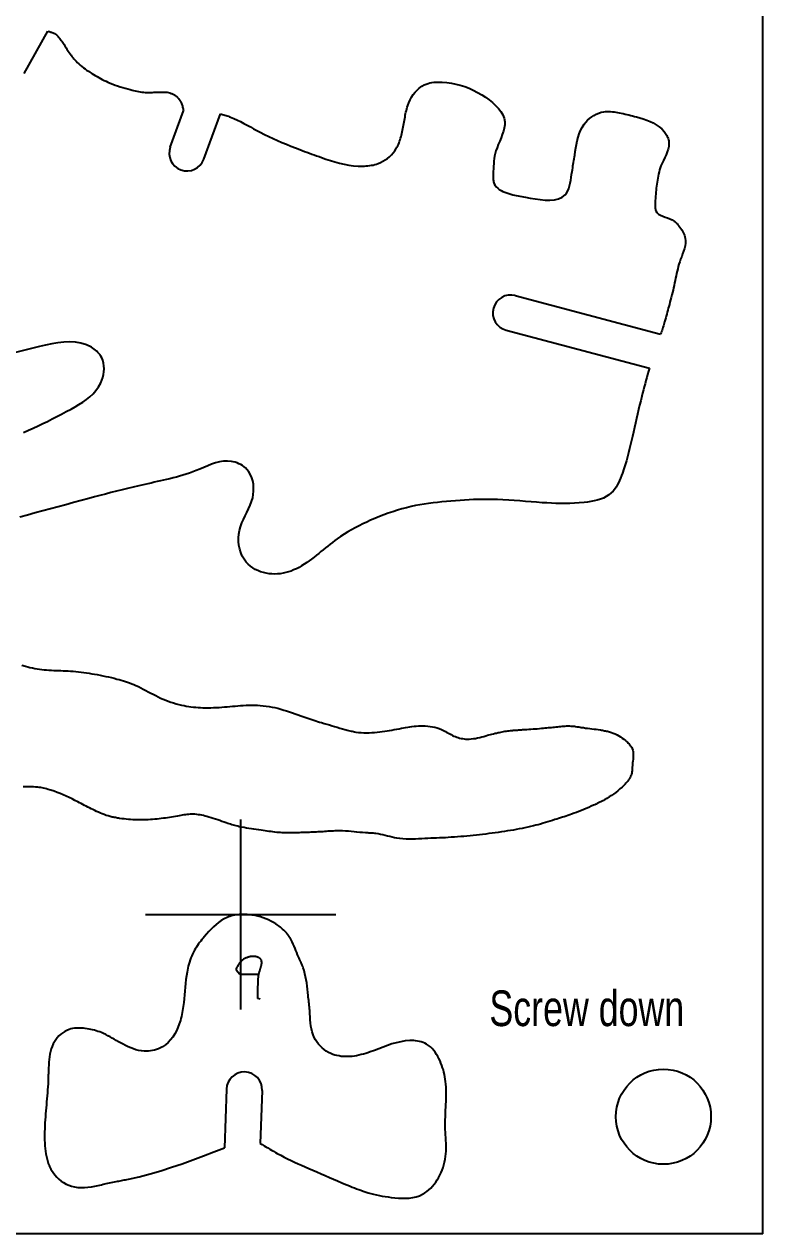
# Model space of a CAD drawing. Extents: x 0 to 30, y 0 to 26.6.
# Drawn here: x 22.23 to 30, y 0 to 12.71 of the extents above; entities that cross this region are included whole.
import ezdxf

# ---------------------------------------------------------------- set-up
doc = ezdxf.new("R2010")
doc.units = 0
doc.header["$MEASUREMENT"] = 0
doc.header["$PDMODE"] = 2
doc.layers.get('0').update_dxf_attribs({"linetype": 'CONTINUOUS'})
doc.layers.add('CK_LEVEL_1', color=7, linetype='CONTINUOUS')

# ---------------------------------------------------------------- blocks, each defined once
blk = doc.blocks.new('CKCOLL101')
at = {"layer": 'CK_LEVEL_1', "color": 3, "linetype": 'CONTINUOUS'}
for p, q in [((24.461, 2.775), (24.5, 2.728)), ((24.5, 2.728), (24.698, 2.728)), ((24.714, 2.466), (24.69, 2.474))]:
    blk.add_line(p, q, dxfattribs=at)
for points in [[(24.73, 2.862, 0), (24.729, 2.867, 0), (24.728, 2.871, 0), (24.727, 2.875, 0), (24.725, 2.879, 0), (24.723, 2.882, 0), (24.72, 2.886, 0), (24.717, 2.889, 0), (24.714, 2.892, 0), (24.711, 2.895, 0), (24.707, 2.898, 0), (24.703, 2.901, 0), (24.699, 2.903, 0), (24.694, 2.905, 0), (24.69, 2.908, 0), (24.685, 2.909, 0), (24.68, 2.911, 0), (24.674, 2.912, 0), (24.669, 2.914, 0), (24.663, 2.915, 0), (24.657, 2.915, 0), (24.651, 2.916, 0), (24.645, 2.916, 0), (24.639, 2.916, 0), (24.632, 2.916, 0), (24.626, 2.915, 0), (24.619, 2.915, 0), (24.613, 2.914, 0), (24.606, 2.912, 0), (24.6, 2.911, 0), (24.593, 2.909, 0), (24.586, 2.907, 0), (24.58, 2.905, 0), (24.573, 2.902, 0), (24.566, 2.899, 0), (24.56, 2.896, 0), (24.553, 2.893, 0), (24.547, 2.889, 0), (24.54, 2.885, 0), (24.534, 2.881, 0), (24.528, 2.876, 0), (24.522, 2.871, 0), (24.516, 2.866, 0), (24.51, 2.86, 0), (24.505, 2.854, 0), (24.499, 2.848, 0), (24.494, 2.841, 0), (24.489, 2.834, 0), (24.484, 2.827, 0), (24.48, 2.819, 0), (24.475, 2.811, 0), (24.471, 2.803, 0), (24.467, 2.794, 0), (24.464, 2.785, 0), (24.46, 2.775, 0)], [(24.698, 2.72, 0), (24.699, 2.722, 0), (24.699, 2.724, 0), (24.7, 2.727, 0), (24.7, 2.729, 0), (24.701, 2.731, 0), (24.702, 2.734, 0), (24.702, 2.737, 0), (24.703, 2.739, 0), (24.704, 2.742, 0), (24.705, 2.745, 0), (24.705, 2.747, 0), (24.706, 2.75, 0), (24.707, 2.753, 0), (24.708, 2.756, 0), (24.709, 2.759, 0), (24.71, 2.761, 0), (24.711, 2.764, 0), (24.712, 2.767, 0), (24.713, 2.77, 0), (24.714, 2.773, 0), (24.715, 2.776, 0), (24.715, 2.779, 0), (24.716, 2.782, 0), (24.717, 2.785, 0), (24.718, 2.788, 0), (24.719, 2.791, 0), (24.72, 2.794, 0), (24.721, 2.797, 0), (24.722, 2.8, 0), (24.723, 2.803, 0), (24.723, 2.806, 0), (24.724, 2.809, 0), (24.725, 2.812, 0), (24.726, 2.814, 0), (24.726, 2.817, 0), (24.727, 2.82, 0), (24.728, 2.823, 0), (24.728, 2.826, 0), (24.729, 2.828, 0), (24.729, 2.831, 0), (24.73, 2.833, 0), (24.73, 2.836, 0), (24.73, 2.839, 0), (24.731, 2.841, 0), (24.731, 2.843, 0), (24.731, 2.846, 0), (24.731, 2.848, 0), (24.731, 2.85, 0), (24.731, 2.852, 0), (24.731, 2.855, 0), (24.731, 2.857, 0), (24.731, 2.859, 0), (24.73, 2.86, 0), (24.73, 2.862, 0)], [(24.69, 2.474, 0), (24.69, 2.479, 0), (24.69, 2.483, 0), (24.69, 2.488, 0), (24.69, 2.492, 0), (24.69, 2.497, 0), (24.69, 2.501, 0), (24.69, 2.506, 0), (24.69, 2.51, 0), (24.69, 2.515, 0), (24.69, 2.52, 0), (24.69, 2.524, 0), (24.69, 2.529, 0), (24.69, 2.534, 0), (24.69, 2.538, 0), (24.69, 2.543, 0), (24.691, 2.548, 0), (24.691, 2.553, 0), (24.691, 2.557, 0), (24.691, 2.562, 0), (24.691, 2.567, 0), (24.691, 2.572, 0), (24.691, 2.576, 0), (24.691, 2.581, 0), (24.691, 2.586, 0), (24.691, 2.591, 0), (24.691, 2.595, 0), (24.691, 2.6, 0), (24.691, 2.605, 0), (24.692, 2.609, 0), (24.692, 2.614, 0), (24.692, 2.619, 0), (24.692, 2.623, 0), (24.692, 2.628, 0), (24.692, 2.633, 0), (24.692, 2.637, 0), (24.693, 2.642, 0), (24.693, 2.647, 0), (24.693, 2.651, 0), (24.693, 2.656, 0), (24.694, 2.66, 0), (24.694, 2.665, 0), (24.694, 2.669, 0), (24.694, 2.674, 0), (24.695, 2.678, 0), (24.695, 2.682, 0), (24.695, 2.687, 0), (24.696, 2.691, 0), (24.696, 2.695, 0), (24.696, 2.699, 0), (24.697, 2.704, 0), (24.697, 2.708, 0), (24.697, 2.712, 0), (24.698, 2.716, 0), (24.698, 2.72, 0)]]:
    blk.add_polyline3d(points, dxfattribs=at)

msp = doc.modelspace()

# ---------------------------------------------------------------- linework, layer by layer
at = {"layer": 'CK_LEVEL_1', "color": 3, "linetype": 'CONTINUOUS'}
for p, q in [((30, 0), (30, 24)), ((22.233, 12.196), (22.483, 12.639)), ((23.77, 11.422), (23.908, 11.803)), ((24.122, 11.294), (24.296, 11.771)), ((27.397, 9.86), (28.925, 9.455)), ((27.3, 9.498), (28.808, 9.098)), ((24.36, 1.52), (24.339, 0.905)), ((24.735, 1.507), (24.716, 0.95)), ((30, 0), (0, 0))]:
    msp.add_line(p, q, dxfattribs=at)
for points in [[(22.483, 12.639), (22.491, 12.637), (22.499, 12.635), (22.506, 12.633), (22.514, 12.63), (22.522, 12.628), (22.529, 12.625), (22.537, 12.622), (22.544, 12.619), (22.551, 12.615), (22.561, 12.609), (22.572, 12.601), (22.581, 12.593), (22.59, 12.584), (22.599, 12.574), (22.608, 12.564), (22.616, 12.553), (22.623, 12.543), (22.631, 12.532), (22.639, 12.521), (22.646, 12.509), (22.653, 12.498), (22.661, 12.486), (22.668, 12.475), (22.675, 12.463), (22.682, 12.452), (22.689, 12.441), (22.697, 12.429), (22.706, 12.416), (22.716, 12.402), (22.726, 12.388), (22.736, 12.374), (22.747, 12.361), (22.757, 12.348), (22.769, 12.335), (22.78, 12.323), (22.792, 12.311), (22.807, 12.296), (22.823, 12.282), (22.839, 12.269), (22.856, 12.256), (22.873, 12.243), (22.89, 12.231), (22.908, 12.219), (22.925, 12.208), (22.943, 12.196), (22.962, 12.185), (22.98, 12.174), (22.999, 12.163), (23.018, 12.152), (23.036, 12.142), (23.055, 12.132), (23.075, 12.122), (23.094, 12.113), (23.114, 12.104), (23.139, 12.093), (23.164, 12.083), (23.19, 12.073), (23.216, 12.064), (23.243, 12.055), (23.269, 12.047), (23.296, 12.039), (23.322, 12.032), (23.349, 12.025), (23.367, 12.02), (23.384, 12.016), (23.401, 12.012), (23.419, 12.008), (23.436, 12.005), (23.454, 12.002), (23.471, 11.999), (23.489, 11.997), (23.506, 11.996), (23.521, 11.995), (23.537, 11.995), (23.552, 11.995), (23.567, 11.995), (23.583, 11.996), (23.598, 11.997), (23.613, 11.998), (23.629, 11.998), (23.644, 11.999), (23.66, 12), (23.675, 12), (23.69, 12), (23.705, 12), (23.721, 11.999), (23.736, 11.997), (23.75, 11.995), (23.765, 11.991), (23.779, 11.986), (23.786, 11.984), (23.793, 11.981), (23.8, 11.978), (23.806, 11.974), (23.813, 11.97), (23.819, 11.966), (23.825, 11.962), (23.831, 11.957), (23.837, 11.952), (23.843, 11.946), (23.849, 11.94), (23.855, 11.933), (23.86, 11.926), (23.866, 11.919), (23.87, 11.912), (23.875, 11.904), (23.879, 11.896), (23.883, 11.888), (23.887, 11.879), (23.89, 11.87), (23.894, 11.861), (23.897, 11.851), (23.899, 11.842), (23.902, 11.832), (23.904, 11.822), (23.906, 11.812), (23.908, 11.803)], [(24.296, 11.771), (24.308, 11.767), (24.32, 11.764), (24.332, 11.76), (24.344, 11.756), (24.356, 11.752), (24.368, 11.749), (24.38, 11.745), (24.392, 11.74), (24.403, 11.736), (24.439, 11.722), (24.475, 11.706), (24.509, 11.689), (24.544, 11.671), (24.578, 11.653), (24.612, 11.634), (24.646, 11.615), (24.68, 11.596), (24.714, 11.578), (24.759, 11.554), (24.805, 11.532), (24.851, 11.511), (24.897, 11.49), (24.944, 11.47), (24.991, 11.451), (25.038, 11.432), (25.085, 11.413), (25.132, 11.395), (25.157, 11.386), (25.182, 11.376), (25.207, 11.367), (25.233, 11.357), (25.258, 11.348), (25.283, 11.339), (25.308, 11.33), (25.334, 11.321), (25.359, 11.312), (25.406, 11.296), (25.454, 11.281), (25.501, 11.267), (25.549, 11.254), (25.598, 11.242), (25.646, 11.233), (25.695, 11.226), (25.744, 11.222), (25.793, 11.221), (25.812, 11.222), (25.83, 11.223), (25.848, 11.225), (25.867, 11.227), (25.885, 11.23), (25.903, 11.233), (25.92, 11.238), (25.938, 11.243), (25.956, 11.249), (25.981, 11.259), (26.006, 11.272), (26.03, 11.286), (26.052, 11.303), (26.074, 11.32), (26.094, 11.339), (26.113, 11.36), (26.13, 11.382), (26.145, 11.405), (26.153, 11.42), (26.161, 11.435), (26.168, 11.45), (26.175, 11.466), (26.181, 11.482), (26.186, 11.498), (26.191, 11.515), (26.196, 11.531), (26.2, 11.548), (26.205, 11.565), (26.209, 11.583), (26.212, 11.6), (26.216, 11.618), (26.22, 11.635), (26.223, 11.653), (26.226, 11.67), (26.229, 11.688), (26.232, 11.705), (26.235, 11.722), (26.238, 11.739), (26.241, 11.756), (26.244, 11.773), (26.248, 11.79), (26.252, 11.807), (26.256, 11.824), (26.261, 11.841), (26.266, 11.858), (26.278, 11.888), (26.291, 11.917), (26.307, 11.945), (26.324, 11.973), (26.344, 11.998), (26.365, 12.021), (26.388, 12.042), (26.413, 12.06), (26.44, 12.075), (26.459, 12.083), (26.48, 12.09), (26.5, 12.095), (26.521, 12.099), (26.543, 12.102), (26.564, 12.103), (26.586, 12.104), (26.608, 12.104), (26.629, 12.103), (26.678, 12.1), (26.726, 12.093), (26.773, 12.084), (26.819, 12.072), (26.865, 12.057), (26.911, 12.04), (26.956, 12.019), (27.001, 11.996), (27.046, 11.969), (27.084, 11.945), (27.121, 11.918), (27.157, 11.89), (27.19, 11.859), (27.22, 11.828), (27.245, 11.794), (27.265, 11.76), (27.279, 11.724), (27.286, 11.687), (27.286, 11.655), (27.282, 11.622), (27.273, 11.588), (27.261, 11.554), (27.248, 11.52), (27.233, 11.485), (27.218, 11.45), (27.205, 11.415), (27.193, 11.381), (27.186, 11.354), (27.18, 11.327), (27.176, 11.301), (27.172, 11.274), (27.17, 11.247), (27.168, 11.22), (27.167, 11.193), (27.166, 11.165), (27.165, 11.137), (27.165, 11.125), (27.165, 11.113), (27.165, 11.101), (27.165, 11.089), (27.166, 11.078), (27.167, 11.067), (27.169, 11.056), (27.172, 11.045), (27.176, 11.035), (27.185, 11.018), (27.197, 11.003), (27.212, 10.989), (27.229, 10.977), (27.248, 10.966), (27.268, 10.956), (27.289, 10.947), (27.31, 10.939), (27.331, 10.933), (27.351, 10.927), (27.37, 10.921), (27.389, 10.917), (27.408, 10.912), (27.427, 10.909), (27.446, 10.905), (27.466, 10.901), (27.485, 10.898), (27.506, 10.894), (27.555, 10.885), (27.607, 10.876), (27.659, 10.869), (27.711, 10.864), (27.761, 10.863), (27.809, 10.867), (27.852, 10.877), (27.89, 10.894), (27.921, 10.919), (27.937, 10.938), (27.949, 10.961), (27.96, 10.986), (27.968, 11.014), (27.975, 11.043), (27.981, 11.073), (27.986, 11.103), (27.99, 11.134), (27.995, 11.164), (27.998, 11.184), (28.001, 11.203), (28.004, 11.223), (28.007, 11.242), (28.01, 11.261), (28.013, 11.28), (28.016, 11.299), (28.019, 11.318), (28.022, 11.337), (28.028, 11.374), (28.034, 11.412), (28.04, 11.45), (28.048, 11.487), (28.057, 11.524), (28.069, 11.561), (28.083, 11.596), (28.1, 11.629), (28.121, 11.661), (28.138, 11.683), (28.157, 11.703), (28.178, 11.722), (28.201, 11.739), (28.224, 11.754), (28.249, 11.767), (28.275, 11.778), (28.301, 11.787), (28.328, 11.792), (28.346, 11.795), (28.364, 11.796), (28.382, 11.796), (28.4, 11.795), (28.418, 11.793), (28.437, 11.791), (28.455, 11.788), (28.473, 11.785), (28.49, 11.782), (28.511, 11.778), (28.531, 11.774), (28.551, 11.769), (28.571, 11.765), (28.591, 11.76), (28.611, 11.755), (28.631, 11.75), (28.651, 11.744), (28.671, 11.739), (28.707, 11.729), (28.743, 11.718), (28.779, 11.705), (28.814, 11.691), (28.848, 11.675), (28.88, 11.657), (28.91, 11.636), (28.937, 11.612), (28.962, 11.585), (28.97, 11.575), (28.977, 11.565), (28.983, 11.554), (28.989, 11.544), (28.995, 11.533), (29, 11.522), (29.004, 11.511), (29.007, 11.499), (29.01, 11.488), (29.012, 11.459), (29.01, 11.429), (29.004, 11.4), (28.994, 11.371), (28.983, 11.341), (28.969, 11.312), (28.955, 11.282), (28.942, 11.253), (28.929, 11.223), (28.922, 11.202), (28.915, 11.181), (28.909, 11.16), (28.904, 11.138), (28.899, 11.117), (28.895, 11.096), (28.891, 11.075), (28.888, 11.054), (28.885, 11.033), (28.882, 11.011), (28.88, 10.99), (28.878, 10.969), (28.876, 10.947), (28.874, 10.926), (28.872, 10.904), (28.87, 10.882), (28.869, 10.859), (28.868, 10.836), (28.867, 10.826), (28.867, 10.816), (28.867, 10.806), (28.867, 10.796), (28.868, 10.786), (28.869, 10.777), (28.87, 10.768), (28.873, 10.759), (28.876, 10.751), (28.887, 10.733), (28.904, 10.718), (28.924, 10.706), (28.947, 10.696), (28.972, 10.686), (28.997, 10.677), (29.022, 10.667), (29.047, 10.656), (29.068, 10.644), (29.075, 10.639), (29.081, 10.634), (29.087, 10.629), (29.092, 10.623), (29.098, 10.617), (29.103, 10.611), (29.108, 10.605), (29.113, 10.599), (29.118, 10.593), (29.128, 10.58), (29.138, 10.566), (29.147, 10.552), (29.156, 10.538), (29.164, 10.523), (29.171, 10.509), (29.177, 10.494), (29.181, 10.478), (29.185, 10.463), (29.188, 10.437), (29.187, 10.41), (29.182, 10.382), (29.176, 10.355), (29.167, 10.328), (29.157, 10.3), (29.147, 10.273), (29.136, 10.245), (29.126, 10.217), (29.118, 10.192), (29.111, 10.167), (29.105, 10.142), (29.099, 10.117), (29.093, 10.092), (29.088, 10.067), (29.083, 10.043), (29.078, 10.018), (29.073, 9.993), (29.068, 9.968), (29.062, 9.943), (29.056, 9.918), (29.05, 9.893), (29.043, 9.867), (29.037, 9.842), (29.03, 9.817), (29.023, 9.792), (29.017, 9.767), (29.011, 9.747), (29.006, 9.727), (29.001, 9.706), (28.995, 9.686), (28.99, 9.666), (28.984, 9.646), (28.979, 9.626), (28.973, 9.606), (28.967, 9.586), (28.963, 9.571), (28.958, 9.556), (28.954, 9.542), (28.949, 9.527), (28.944, 9.513), (28.94, 9.498), (28.935, 9.484), (28.93, 9.469), (28.925, 9.455)], [(22.226, 8.421), (22.279, 8.445), (22.329, 8.468), (22.379, 8.491), (22.428, 8.515), (22.478, 8.539), (22.528, 8.564), (22.577, 8.589), (22.627, 8.615), (22.676, 8.641), (22.726, 8.668), (22.768, 8.692), (22.809, 8.716), (22.849, 8.741), (22.887, 8.769), (22.924, 8.798), (22.958, 8.829), (22.988, 8.864), (23.015, 8.901), (23.038, 8.943), (23.05, 8.971), (23.059, 9), (23.067, 9.03), (23.072, 9.061), (23.073, 9.092), (23.072, 9.122), (23.068, 9.152), (23.06, 9.181), (23.049, 9.208), (23.04, 9.223), (23.031, 9.237), (23.02, 9.25), (23.008, 9.263), (22.996, 9.275), (22.983, 9.287), (22.969, 9.298), (22.955, 9.308), (22.94, 9.317), (22.887, 9.343), (22.83, 9.361), (22.772, 9.37), (22.711, 9.373), (22.65, 9.37), (22.587, 9.363), (22.523, 9.352), (22.459, 9.339), (22.396, 9.324), (22.254, 9.291), (22.115, 9.256)], [(28.808, 9.098), (28.799, 9.065), (28.789, 9.032), (28.78, 9), (28.771, 8.967), (28.762, 8.934), (28.753, 8.902), (28.744, 8.869), (28.736, 8.836), (28.727, 8.803), (28.716, 8.756), (28.704, 8.709), (28.693, 8.662), (28.682, 8.615), (28.671, 8.568), (28.661, 8.52), (28.65, 8.473), (28.639, 8.426), (28.629, 8.38), (28.619, 8.337), (28.609, 8.294), (28.599, 8.252), (28.588, 8.209), (28.577, 8.167), (28.565, 8.124), (28.552, 8.081), (28.539, 8.039), (28.524, 7.995), (28.515, 7.969), (28.505, 7.943), (28.494, 7.918), (28.483, 7.893), (28.47, 7.869), (28.457, 7.846), (28.442, 7.824), (28.425, 7.804), (28.407, 7.786), (28.382, 7.765), (28.354, 7.748), (28.324, 7.733), (28.292, 7.721), (28.259, 7.711), (28.225, 7.703), (28.19, 7.697), (28.155, 7.691), (28.12, 7.687), (28.069, 7.682), (28.02, 7.679), (27.97, 7.677), (27.922, 7.676), (27.873, 7.676), (27.825, 7.677), (27.777, 7.679), (27.729, 7.681), (27.681, 7.684), (27.622, 7.688), (27.564, 7.693), (27.505, 7.698), (27.446, 7.702), (27.387, 7.707), (27.328, 7.711), (27.268, 7.714), (27.209, 7.717), (27.15, 7.719), (27.102, 7.719), (27.054, 7.719), (27.007, 7.718), (26.959, 7.716), (26.911, 7.714), (26.863, 7.711), (26.816, 7.708), (26.768, 7.704), (26.72, 7.7), (26.673, 7.696), (26.626, 7.692), (26.58, 7.687), (26.533, 7.682), (26.486, 7.676), (26.44, 7.669), (26.393, 7.661), (26.347, 7.653), (26.301, 7.643), (26.253, 7.631), (26.204, 7.618), (26.157, 7.605), (26.109, 7.589), (26.062, 7.573), (26.015, 7.556), (25.968, 7.538), (25.922, 7.519), (25.876, 7.499), (25.835, 7.48), (25.794, 7.461), (25.754, 7.441), (25.714, 7.42), (25.674, 7.399), (25.635, 7.376), (25.597, 7.353), (25.56, 7.328), (25.523, 7.303), (25.498, 7.285), (25.474, 7.266), (25.449, 7.248), (25.425, 7.228), (25.401, 7.209), (25.377, 7.19), (25.354, 7.17), (25.33, 7.151), (25.306, 7.131), (25.281, 7.111), (25.255, 7.092), (25.23, 7.073), (25.204, 7.055), (25.177, 7.037), (25.15, 7.02), (25.123, 7.004), (25.095, 6.99), (25.066, 6.977), (25.039, 6.966), (25.011, 6.957), (24.983, 6.949), (24.955, 6.943), (24.926, 6.938), (24.897, 6.935), (24.868, 6.934), (24.839, 6.935), (24.809, 6.937), (24.779, 6.942), (24.749, 6.949), (24.719, 6.958), (24.69, 6.97), (24.663, 6.983), (24.637, 6.999), (24.612, 7.017), (24.589, 7.037), (24.568, 7.059), (24.545, 7.09), (24.526, 7.123), (24.511, 7.159), (24.5, 7.197), (24.492, 7.236), (24.487, 7.275), (24.487, 7.315), (24.49, 7.354), (24.496, 7.392), (24.508, 7.432), (24.522, 7.471), (24.539, 7.508), (24.557, 7.545), (24.575, 7.582), (24.593, 7.619), (24.61, 7.657), (24.624, 7.696), (24.636, 7.736), (24.642, 7.771), (24.645, 7.806), (24.645, 7.842), (24.643, 7.877), (24.636, 7.912), (24.627, 7.946), (24.613, 7.978), (24.596, 8.007), (24.575, 8.034), (24.561, 8.049), (24.545, 8.062), (24.528, 8.074), (24.51, 8.085), (24.491, 8.094), (24.472, 8.102), (24.452, 8.109), (24.432, 8.114), (24.412, 8.118), (24.37, 8.121), (24.328, 8.119), (24.287, 8.112), (24.245, 8.102), (24.204, 8.088), (24.163, 8.072), (24.122, 8.055), (24.081, 8.038), (24.041, 8.021), (24.006, 8.008), (23.972, 7.996), (23.937, 7.984), (23.903, 7.974), (23.868, 7.963), (23.834, 7.954), (23.799, 7.945), (23.764, 7.936), (23.729, 7.928), (23.697, 7.92), (23.665, 7.912), (23.633, 7.905), (23.6, 7.898), (23.568, 7.89), (23.535, 7.883), (23.503, 7.876), (23.47, 7.869), (23.438, 7.861), (23.379, 7.848), (23.321, 7.834), (23.262, 7.819), (23.204, 7.805), (23.146, 7.79), (23.088, 7.775), (23.029, 7.76), (22.971, 7.744), (22.913, 7.729), (22.833, 7.707), (22.752, 7.685), (22.672, 7.663), (22.591, 7.642), (22.511, 7.62), (22.43, 7.598), (22.349, 7.576), (22.269, 7.554), (22.188, 7.532)], [(24.716, 0.95), (24.736, 0.938), (24.755, 0.926), (24.775, 0.914), (24.795, 0.902), (24.815, 0.89), (24.835, 0.879), (24.855, 0.867), (24.875, 0.856), (24.895, 0.844), (24.931, 0.825), (24.967, 0.807), (25.003, 0.789), (25.04, 0.771), (25.077, 0.754), (25.113, 0.737), (25.15, 0.721), (25.188, 0.704), (25.225, 0.688), (25.268, 0.669), (25.311, 0.65), (25.355, 0.631), (25.398, 0.612), (25.442, 0.593), (25.485, 0.575), (25.529, 0.556), (25.572, 0.537), (25.616, 0.519), (25.638, 0.51), (25.661, 0.5), (25.683, 0.491), (25.706, 0.482), (25.729, 0.473), (25.751, 0.465), (25.774, 0.457), (25.797, 0.449), (25.82, 0.441), (25.849, 0.432), (25.878, 0.424), (25.908, 0.416), (25.938, 0.409), (25.968, 0.403), (25.998, 0.397), (26.029, 0.392), (26.06, 0.387), (26.092, 0.383), (26.13, 0.379), (26.168, 0.375), (26.207, 0.374), (26.245, 0.374), (26.283, 0.376), (26.32, 0.381), (26.356, 0.389), (26.39, 0.4), (26.423, 0.415), (26.446, 0.429), (26.468, 0.444), (26.489, 0.461), (26.508, 0.48), (26.527, 0.5), (26.544, 0.521), (26.561, 0.543), (26.576, 0.566), (26.59, 0.59), (26.604, 0.616), (26.617, 0.643), (26.628, 0.67), (26.638, 0.698), (26.647, 0.726), (26.654, 0.754), (26.66, 0.783), (26.664, 0.812), (26.667, 0.84), (26.669, 0.869), (26.67, 0.897), (26.67, 0.926), (26.669, 0.954), (26.667, 0.982), (26.666, 1.011), (26.664, 1.039), (26.663, 1.068), (26.661, 1.096), (26.661, 1.122), (26.661, 1.148), (26.661, 1.174), (26.661, 1.2), (26.662, 1.226), (26.663, 1.252), (26.664, 1.277), (26.665, 1.303), (26.667, 1.329), (26.668, 1.36), (26.669, 1.39), (26.67, 1.42), (26.671, 1.45), (26.671, 1.48), (26.671, 1.511), (26.669, 1.541), (26.667, 1.571), (26.664, 1.601), (26.661, 1.625), (26.657, 1.65), (26.653, 1.674), (26.647, 1.698), (26.641, 1.722), (26.633, 1.746), (26.625, 1.77), (26.616, 1.794), (26.606, 1.817), (26.595, 1.841), (26.583, 1.864), (26.569, 1.886), (26.555, 1.908), (26.539, 1.928), (26.523, 1.947), (26.504, 1.964), (26.485, 1.98), (26.464, 1.993), (26.446, 2.002), (26.428, 2.01), (26.409, 2.016), (26.389, 2.021), (26.369, 2.025), (26.349, 2.028), (26.329, 2.03), (26.308, 2.03), (26.288, 2.03), (26.239, 2.027), (26.192, 2.019), (26.145, 2.008), (26.099, 1.995), (26.053, 1.979), (26.007, 1.963), (25.962, 1.945), (25.917, 1.928), (25.871, 1.911), (25.848, 1.903), (25.824, 1.896), (25.801, 1.889), (25.777, 1.883), (25.753, 1.877), (25.729, 1.872), (25.705, 1.868), (25.681, 1.865), (25.657, 1.863), (25.634, 1.862), (25.611, 1.862), (25.589, 1.863), (25.566, 1.865), (25.544, 1.869), (25.521, 1.873), (25.499, 1.879), (25.478, 1.886), (25.457, 1.895), (25.432, 1.907), (25.409, 1.921), (25.387, 1.937), (25.365, 1.955), (25.346, 1.974), (25.328, 1.994), (25.311, 2.016), (25.296, 2.039), (25.284, 2.062), (25.272, 2.091), (25.262, 2.122), (25.255, 2.153), (25.249, 2.184), (25.245, 2.216), (25.242, 2.248), (25.24, 2.281), (25.238, 2.313), (25.236, 2.346), (25.234, 2.363), (25.232, 2.381), (25.231, 2.399), (25.229, 2.416), (25.227, 2.434), (25.225, 2.451), (25.223, 2.469), (25.221, 2.486), (25.219, 2.504), (25.215, 2.537), (25.212, 2.57), (25.208, 2.603), (25.204, 2.637), (25.199, 2.669), (25.193, 2.702), (25.185, 2.734), (25.177, 2.766), (25.166, 2.797), (25.162, 2.81), (25.157, 2.823), (25.151, 2.835), (25.146, 2.848), (25.14, 2.86), (25.135, 2.872), (25.129, 2.885), (25.123, 2.897), (25.118, 2.91), (25.108, 2.932), (25.099, 2.955), (25.09, 2.978), (25.081, 3), (25.072, 3.023), (25.062, 3.045), (25.052, 3.067), (25.041, 3.089), (25.029, 3.11), (25.024, 3.117), (25.02, 3.124), (25.015, 3.131), (25.01, 3.138), (25.005, 3.145), (25, 3.151), (24.994, 3.158), (24.989, 3.165), (24.983, 3.171), (24.973, 3.182), (24.962, 3.193), (24.951, 3.203), (24.94, 3.213), (24.928, 3.222), (24.916, 3.232), (24.904, 3.24), (24.892, 3.249), (24.879, 3.257), (24.854, 3.272), (24.828, 3.286), (24.802, 3.299), (24.775, 3.31), (24.747, 3.321), (24.719, 3.33), (24.69, 3.337), (24.661, 3.344), (24.632, 3.349), (24.618, 3.351), (24.605, 3.353), (24.591, 3.354), (24.578, 3.355), (24.564, 3.356), (24.551, 3.356), (24.537, 3.357), (24.524, 3.356), (24.51, 3.356)]]:
    msp.add_lwpolyline(points, dxfattribs=at)
at = {"layer": 'CK_LEVEL_1', "color": 1, "linetype": 'CONTINUOUS'}
for points in [[(22.209, 5.975), (22.246, 5.965), (22.27, 5.958), (22.294, 5.953), (22.319, 5.947), (22.344, 5.943), (22.369, 5.939), (22.393, 5.935), (22.418, 5.932), (22.443, 5.929), (22.468, 5.927), (22.493, 5.925), (22.519, 5.924), (22.544, 5.922), (22.569, 5.921), (22.594, 5.92), (22.619, 5.919), (22.644, 5.918), (22.669, 5.917), (22.694, 5.916), (22.722, 5.914), (22.75, 5.912), (22.777, 5.909), (22.805, 5.906), (22.833, 5.903), (22.86, 5.899), (22.888, 5.896), (22.915, 5.892), (22.943, 5.887), (22.973, 5.882), (23.002, 5.877), (23.032, 5.871), (23.061, 5.866), (23.091, 5.859), (23.12, 5.853), (23.15, 5.846), (23.179, 5.839), (23.208, 5.831), (23.231, 5.825), (23.253, 5.818), (23.276, 5.811), (23.298, 5.804), (23.32, 5.797), (23.342, 5.789), (23.364, 5.781), (23.386, 5.772), (23.407, 5.763), (23.434, 5.751), (23.46, 5.738), (23.486, 5.724), (23.512, 5.711), (23.538, 5.697), (23.564, 5.683), (23.589, 5.67), (23.616, 5.656), (23.642, 5.643), (23.668, 5.631), (23.695, 5.619), (23.722, 5.608), (23.749, 5.598), (23.777, 5.588), (23.805, 5.579), (23.833, 5.571), (23.861, 5.563), (23.889, 5.557), (23.914, 5.552), (23.938, 5.547), (23.963, 5.543), (23.987, 5.539), (24.012, 5.536), (24.037, 5.534), (24.062, 5.532), (24.087, 5.53), (24.112, 5.529), (24.14, 5.529), (24.168, 5.528), (24.197, 5.529), (24.225, 5.53), (24.253, 5.531), (24.282, 5.532), (24.31, 5.534), (24.338, 5.537), (24.367, 5.539), (24.395, 5.542), (24.423, 5.544), (24.452, 5.547), (24.48, 5.549), (24.509, 5.552), (24.537, 5.554), (24.566, 5.555), (24.594, 5.556), (24.623, 5.557), (24.654, 5.557), (24.685, 5.555), (24.716, 5.553), (24.747, 5.55), (24.778, 5.547), (24.809, 5.542), (24.84, 5.536), (24.87, 5.53), (24.9, 5.523), (24.931, 5.514), (24.962, 5.505), (24.992, 5.496), (25.023, 5.485), (25.053, 5.475), (25.083, 5.464), (25.113, 5.453), (25.143, 5.443), (25.174, 5.432), (25.194, 5.425), (25.215, 5.418), (25.236, 5.412), (25.257, 5.405), (25.278, 5.399), (25.299, 5.392), (25.319, 5.386), (25.34, 5.379), (25.361, 5.373), (25.388, 5.365), (25.416, 5.357), (25.443, 5.349), (25.47, 5.34), (25.497, 5.332), (25.524, 5.324), (25.552, 5.316), (25.579, 5.309), (25.606, 5.301), (25.619, 5.297), (25.631, 5.294), (25.644, 5.29), (25.657, 5.287), (25.67, 5.284), (25.682, 5.281), (25.695, 5.278), (25.708, 5.276), (25.721, 5.273), (25.748, 5.269), (25.776, 5.267), (25.804, 5.265), (25.832, 5.265), (25.861, 5.265), (25.889, 5.267), (25.917, 5.269), (25.945, 5.272), (25.973, 5.275), (25.999, 5.278), (26.024, 5.282), (26.049, 5.286), (26.075, 5.291), (26.1, 5.295), (26.125, 5.3), (26.15, 5.305), (26.175, 5.309), (26.2, 5.314), (26.222, 5.318), (26.244, 5.322), (26.266, 5.325), (26.289, 5.329), (26.311, 5.332), (26.333, 5.334), (26.355, 5.336), (26.378, 5.338), (26.4, 5.339), (26.426, 5.339), (26.451, 5.338), (26.476, 5.336), (26.501, 5.333), (26.526, 5.329), (26.551, 5.324), (26.575, 5.318), (26.598, 5.31), (26.621, 5.3), (26.636, 5.293), (26.651, 5.286), (26.665, 5.278), (26.679, 5.27), (26.694, 5.262), (26.708, 5.254), (26.722, 5.246), (26.737, 5.238), (26.752, 5.231), (26.767, 5.225), (26.781, 5.22), (26.797, 5.215), (26.812, 5.21), (26.828, 5.207), (26.843, 5.204), (26.859, 5.202), (26.875, 5.2), (26.891, 5.199), (26.913, 5.2), (26.935, 5.201), (26.957, 5.204), (26.979, 5.207), (27.001, 5.212), (27.023, 5.217), (27.045, 5.223), (27.067, 5.228), (27.088, 5.234), (27.104, 5.239), (27.12, 5.243), (27.136, 5.247), (27.152, 5.252), (27.168, 5.256), (27.184, 5.26), (27.2, 5.263), (27.216, 5.267), (27.232, 5.27), (27.246, 5.273), (27.26, 5.276), (27.275, 5.279), (27.289, 5.281), (27.304, 5.283), (27.318, 5.285), (27.333, 5.287), (27.348, 5.289), (27.362, 5.291), (27.366, 5.291), (27.37, 5.291), (27.374, 5.292), (27.378, 5.292), (27.382, 5.292), (27.386, 5.293), (27.39, 5.293), (27.394, 5.293), (27.397, 5.294)], [(27.397, 5.294), (27.408, 5.295), (27.419, 5.295), (27.43, 5.296), (27.441, 5.297), (27.452, 5.297), (27.463, 5.298), (27.474, 5.299), (27.485, 5.299), (27.496, 5.3), (27.518, 5.301), (27.54, 5.303), (27.562, 5.304), (27.584, 5.306), (27.606, 5.308), (27.628, 5.309), (27.651, 5.311), (27.673, 5.313), (27.695, 5.315), (27.711, 5.317), (27.728, 5.318), (27.745, 5.32), (27.761, 5.321), (27.778, 5.323), (27.795, 5.324), (27.811, 5.326), (27.828, 5.328), (27.845, 5.33), (27.86, 5.331), (27.876, 5.333), (27.891, 5.334), (27.906, 5.336), (27.922, 5.337), (27.937, 5.338), (27.953, 5.338), (27.968, 5.338), (27.983, 5.337), (27.995, 5.336), (28.007, 5.335), (28.019, 5.334), (28.031, 5.332), (28.043, 5.33), (28.055, 5.329), (28.067, 5.327), (28.079, 5.325), (28.091, 5.323), (28.113, 5.32), (28.135, 5.316), (28.158, 5.314), (28.18, 5.311), (28.203, 5.308), (28.225, 5.305), (28.248, 5.303), (28.27, 5.299), (28.292, 5.296), (28.303, 5.294), (28.314, 5.292), (28.325, 5.29), (28.335, 5.288), (28.346, 5.286), (28.356, 5.284), (28.367, 5.281), (28.377, 5.278), (28.388, 5.275), (28.408, 5.268), (28.428, 5.261), (28.448, 5.253), (28.467, 5.243), (28.486, 5.233), (28.504, 5.222), (28.522, 5.21), (28.54, 5.197), (28.557, 5.184), (28.567, 5.175), (28.576, 5.167), (28.585, 5.158), (28.594, 5.149), (28.602, 5.14), (28.61, 5.13), (28.616, 5.12), (28.622, 5.11), (28.627, 5.099), (28.633, 5.082), (28.636, 5.064), (28.638, 5.046), (28.638, 5.027), (28.637, 5.008), (28.635, 4.989), (28.633, 4.969), (28.631, 4.949), (28.629, 4.93), (28.628, 4.917), (28.627, 4.904), (28.627, 4.891), (28.626, 4.878), (28.625, 4.866), (28.623, 4.854), (28.621, 4.842), (28.619, 4.83), (28.615, 4.818), (28.61, 4.806), (28.604, 4.793), (28.597, 4.781), (28.589, 4.77), (28.58, 4.758), (28.571, 4.747), (28.561, 4.736), (28.551, 4.726), (28.541, 4.715), (28.52, 4.695), (28.498, 4.676), (28.476, 4.657), (28.454, 4.639), (28.431, 4.622), (28.408, 4.606), (28.385, 4.591), (28.361, 4.576), (28.336, 4.562), (28.324, 4.555), (28.311, 4.548), (28.298, 4.541), (28.285, 4.535), (28.272, 4.529), (28.259, 4.522), (28.246, 4.516), (28.233, 4.51), (28.219, 4.504), (28.194, 4.493), (28.169, 4.482), (28.144, 4.471), (28.118, 4.46), (28.093, 4.45), (28.067, 4.439), (28.041, 4.429), (28.016, 4.42), (27.99, 4.41), (27.97, 4.403), (27.951, 4.397), (27.932, 4.39), (27.912, 4.384), (27.893, 4.378), (27.873, 4.371), (27.853, 4.365), (27.834, 4.359), (27.814, 4.353), (27.789, 4.345), (27.764, 4.337), (27.739, 4.33), (27.714, 4.322), (27.689, 4.315), (27.664, 4.307), (27.639, 4.3), (27.614, 4.294), (27.588, 4.287), (27.558, 4.28), (27.528, 4.273), (27.498, 4.267), (27.468, 4.26), (27.438, 4.255), (27.408, 4.249), (27.378, 4.244), (27.347, 4.239), (27.317, 4.234), (27.284, 4.229), (27.251, 4.224), (27.218, 4.219), (27.186, 4.214), (27.153, 4.21), (27.12, 4.206), (27.087, 4.201), (27.054, 4.197), (27.021, 4.194), (26.988, 4.19), (26.955, 4.186), (26.922, 4.183), (26.889, 4.18), (26.856, 4.177), (26.823, 4.174), (26.79, 4.171), (26.757, 4.169), (26.724, 4.167), (26.693, 4.165), (26.662, 4.163), (26.631, 4.162), (26.6, 4.161), (26.57, 4.159), (26.539, 4.158), (26.508, 4.157), (26.477, 4.155), (26.446, 4.154), (26.413, 4.152), (26.38, 4.15), (26.347, 4.149), (26.314, 4.148), (26.282, 4.147), (26.249, 4.148), (26.216, 4.15), (26.184, 4.153), (26.152, 4.158), (26.127, 4.162), (26.103, 4.168), (26.078, 4.174), (26.054, 4.18), (26.03, 4.187), (26.006, 4.193), (25.981, 4.198), (25.957, 4.203), (25.932, 4.207), (25.92, 4.208), (25.908, 4.209), (25.896, 4.21), (25.884, 4.211), (25.871, 4.212), (25.859, 4.212), (25.847, 4.213), (25.835, 4.213), (25.822, 4.214), (25.792, 4.216), (25.762, 4.219), (25.732, 4.221), (25.702, 4.225), (25.672, 4.228), (25.642, 4.23), (25.612, 4.233), (25.582, 4.234), (25.552, 4.235), (25.534, 4.235), (25.516, 4.235), (25.498, 4.234), (25.481, 4.233), (25.463, 4.232), (25.445, 4.231), (25.427, 4.23), (25.409, 4.228), (25.391, 4.227), (25.373, 4.226), (25.356, 4.225), (25.338, 4.224), (25.32, 4.223), (25.302, 4.222), (25.284, 4.221), (25.267, 4.22), (25.249, 4.22), (25.231, 4.219), (25.213, 4.218), (25.195, 4.218), (25.178, 4.217), (25.16, 4.216), (25.142, 4.216), (25.124, 4.215), (25.107, 4.215), (25.089, 4.215), (25.071, 4.214), (25.053, 4.214), (25.035, 4.214), (25.018, 4.214), (25, 4.214), (24.982, 4.214), (24.965, 4.215), (24.947, 4.215), (24.929, 4.216), (24.912, 4.217), (24.891, 4.219), (24.87, 4.221), (24.849, 4.224), (24.829, 4.227), (24.808, 4.229), (24.787, 4.232), (24.766, 4.236), (24.746, 4.239), (24.725, 4.242), (24.699, 4.245), (24.673, 4.249), (24.648, 4.252), (24.622, 4.256), (24.596, 4.26), (24.57, 4.264), (24.545, 4.269), (24.519, 4.274), (24.494, 4.279), (24.479, 4.283), (24.464, 4.287), (24.448, 4.291), (24.433, 4.295), (24.418, 4.3), (24.403, 4.304), (24.388, 4.309), (24.373, 4.314), (24.358, 4.319), (24.335, 4.327), (24.313, 4.335), (24.29, 4.343), (24.268, 4.351), (24.245, 4.358), (24.222, 4.366), (24.199, 4.373), (24.176, 4.38), (24.153, 4.387), (24.136, 4.391), (24.118, 4.395), (24.1, 4.399), (24.083, 4.403), (24.065, 4.405), (24.047, 4.408), (24.029, 4.409), (24.011, 4.41), (23.993, 4.41), (23.977, 4.409), (23.961, 4.408), (23.944, 4.407), (23.928, 4.404), (23.912, 4.402), (23.896, 4.399), (23.879, 4.396), (23.863, 4.393), (23.847, 4.39), (23.825, 4.386), (23.804, 4.383), (23.782, 4.379), (23.761, 4.376), (23.74, 4.373), (23.718, 4.37), (23.697, 4.367), (23.675, 4.364), (23.653, 4.362), (23.63, 4.359), (23.607, 4.357), (23.584, 4.355), (23.561, 4.354), (23.537, 4.352), (23.514, 4.351), (23.491, 4.35), (23.468, 4.35), (23.444, 4.35), (23.421, 4.35), (23.398, 4.351), (23.375, 4.352), (23.352, 4.354), (23.329, 4.356), (23.306, 4.358), (23.283, 4.36), (23.26, 4.363), (23.237, 4.366), (23.225, 4.368), (23.214, 4.37), (23.203, 4.372), (23.192, 4.374), (23.181, 4.376), (23.169, 4.378), (23.158, 4.38), (23.147, 4.383), (23.136, 4.386), (23.115, 4.392), (23.095, 4.398), (23.074, 4.406), (23.054, 4.413), (23.034, 4.422), (23.014, 4.431), (22.994, 4.44), (22.975, 4.449), (22.955, 4.459), (22.938, 4.467), (22.92, 4.476), (22.903, 4.485), (22.885, 4.494), (22.868, 4.503), (22.85, 4.512), (22.833, 4.521), (22.815, 4.53), (22.798, 4.539), (22.767, 4.554), (22.737, 4.57), (22.706, 4.585), (22.675, 4.599), (22.643, 4.613), (22.612, 4.627), (22.58, 4.639), (22.547, 4.651), (22.515, 4.662), (22.5, 4.667), (22.484, 4.671), (22.469, 4.675), (22.454, 4.679), (22.438, 4.683), (22.423, 4.686), (22.407, 4.689), (22.391, 4.691), (22.376, 4.693), (22.354, 4.695), (22.332, 4.697), (22.31, 4.698), (22.288, 4.698), (22.266, 4.698), (22.244, 4.698), (22.222, 4.697)]]:
    msp.add_lwpolyline(points, dxfattribs=at)
at = {"layer": 'CK_LEVEL_1', "color": 6, "linetype": 'CONTINUOUS'}
msp.add_lwpolyline([(24.51, 3.356), (24.493, 3.355), (24.477, 3.353), (24.46, 3.351), (24.444, 3.348), (24.428, 3.345), (24.412, 3.341), (24.397, 3.336), (24.381, 3.331), (24.366, 3.325), (24.335, 3.31), (24.306, 3.293), (24.278, 3.273), (24.251, 3.251), (24.225, 3.228), (24.199, 3.203), (24.175, 3.177), (24.151, 3.15), (24.128, 3.124), (24.115, 3.108), (24.103, 3.093), (24.09, 3.077), (24.078, 3.062), (24.066, 3.046), (24.055, 3.03), (24.044, 3.013), (24.034, 2.997), (24.024, 2.98), (24.013, 2.96), (24.004, 2.94), (23.995, 2.92), (23.986, 2.899), (23.979, 2.878), (23.972, 2.856), (23.965, 2.835), (23.959, 2.813), (23.954, 2.791), (23.946, 2.751), (23.939, 2.712), (23.934, 2.672), (23.929, 2.632), (23.925, 2.591), (23.922, 2.551), (23.918, 2.511), (23.915, 2.471), (23.911, 2.431), (23.908, 2.41), (23.906, 2.389), (23.903, 2.368), (23.899, 2.347), (23.896, 2.327), (23.892, 2.306), (23.887, 2.285), (23.882, 2.264), (23.876, 2.243), (23.864, 2.206), (23.85, 2.169), (23.834, 2.134), (23.816, 2.1), (23.795, 2.067), (23.772, 2.037), (23.746, 2.009), (23.718, 1.985), (23.687, 1.964), (23.667, 1.953), (23.647, 1.944), (23.626, 1.937), (23.605, 1.931), (23.583, 1.926), (23.561, 1.922), (23.539, 1.92), (23.517, 1.92), (23.495, 1.92), (23.466, 1.923), (23.437, 1.928), (23.409, 1.935), (23.381, 1.944), (23.354, 1.954), (23.326, 1.966), (23.3, 1.978), (23.273, 1.992), (23.247, 2.006), (23.225, 2.019), (23.202, 2.031), (23.18, 2.044), (23.158, 2.057), (23.136, 2.07), (23.113, 2.082), (23.091, 2.094), (23.068, 2.105), (23.045, 2.115), (23.027, 2.122), (23.009, 2.128), (22.99, 2.134), (22.972, 2.139), (22.953, 2.144), (22.934, 2.148), (22.915, 2.152), (22.896, 2.155), (22.876, 2.158), (22.857, 2.16), (22.838, 2.162), (22.818, 2.163), (22.799, 2.163), (22.78, 2.162), (22.761, 2.16), (22.742, 2.157), (22.724, 2.153), (22.706, 2.148), (22.682, 2.138), (22.66, 2.126), (22.638, 2.112), (22.618, 2.097), (22.599, 2.079), (22.581, 2.06), (22.565, 2.039), (22.551, 2.018), (22.538, 1.995), (22.526, 1.969), (22.516, 1.943), (22.509, 1.916), (22.503, 1.888), (22.498, 1.86), (22.495, 1.832), (22.492, 1.803), (22.491, 1.774), (22.49, 1.746), (22.489, 1.73), (22.489, 1.715), (22.488, 1.699), (22.488, 1.684), (22.487, 1.668), (22.487, 1.653), (22.487, 1.638), (22.486, 1.622), (22.485, 1.607), (22.484, 1.576), (22.482, 1.544), (22.48, 1.513), (22.478, 1.482), (22.475, 1.45), (22.472, 1.419), (22.469, 1.388), (22.467, 1.357), (22.464, 1.325), (22.461, 1.294), (22.458, 1.262), (22.456, 1.231), (22.454, 1.199), (22.452, 1.168), (22.45, 1.136), (22.449, 1.105), (22.448, 1.073), (22.447, 1.041), (22.447, 1.012), (22.448, 0.984), (22.449, 0.955), (22.451, 0.926), (22.453, 0.897), (22.457, 0.869), (22.461, 0.84), (22.467, 0.812), (22.474, 0.784), (22.477, 0.771), (22.481, 0.758), (22.486, 0.744), (22.491, 0.731), (22.496, 0.719), (22.501, 0.706), (22.507, 0.693), (22.514, 0.681), (22.521, 0.669), (22.537, 0.643), (22.556, 0.619), (22.577, 0.596), (22.599, 0.575), (22.623, 0.555), (22.648, 0.538), (22.675, 0.523), (22.702, 0.51), (22.73, 0.5), (22.764, 0.492), (22.799, 0.488), (22.833, 0.486), (22.869, 0.487), (22.904, 0.49), (22.94, 0.495), (22.975, 0.502), (23.01, 0.509), (23.045, 0.516), (23.063, 0.52), (23.08, 0.524), (23.097, 0.527), (23.114, 0.531), (23.131, 0.535), (23.148, 0.538), (23.165, 0.542), (23.182, 0.545), (23.2, 0.549), (23.214, 0.552), (23.228, 0.555), (23.242, 0.557), (23.257, 0.56), (23.271, 0.563), (23.286, 0.566), (23.3, 0.568), (23.314, 0.571), (23.329, 0.574), (23.444, 0.6), (23.558, 0.63), (23.671, 0.663), (23.784, 0.699), (23.896, 0.737), (24.007, 0.777), (24.118, 0.819), (24.228, 0.862), (24.339, 0.905)], dxfattribs=at)
msp.add_circle((28.955, 1.231), 0.5, dxfattribs=at)
at = {"layer": 'CK_LEVEL_1', "color": 3, "linetype": 'CONTINUOUS'}
for centre, start, end in [((23.946, 11.358), 160.008, 340.008), ((27.349, 9.679), 75.1314, 255.1314), ((24.548, 1.513), 358.0386, 538.0386)]:
    msp.add_arc(centre, 0.188, start, end, dxfattribs=at)
at = {"layer": 'CK_LEVEL_1', "color": 6, "linetype": 'CONTINUOUS'}
msp.add_point((24.51, 3.356), dxfattribs=at)

# ---------------------------------------------------------------- block references
at = {"linetype": 'CONTINUOUS'}
msp.add_blockref('CKCOLL101', (0, 0), dxfattribs=at)

# ---------------------------------------------------------------- texts
at = {"layer": 'CK_LEVEL_1', "color": 7, "linetype": 'CONTINUOUS', "width": 0.75}
msp.add_text('Screw down', height=0.375, dxfattribs=at).set_placement((27.125, 2.183))

doc.saveas('drawing.dxf')
